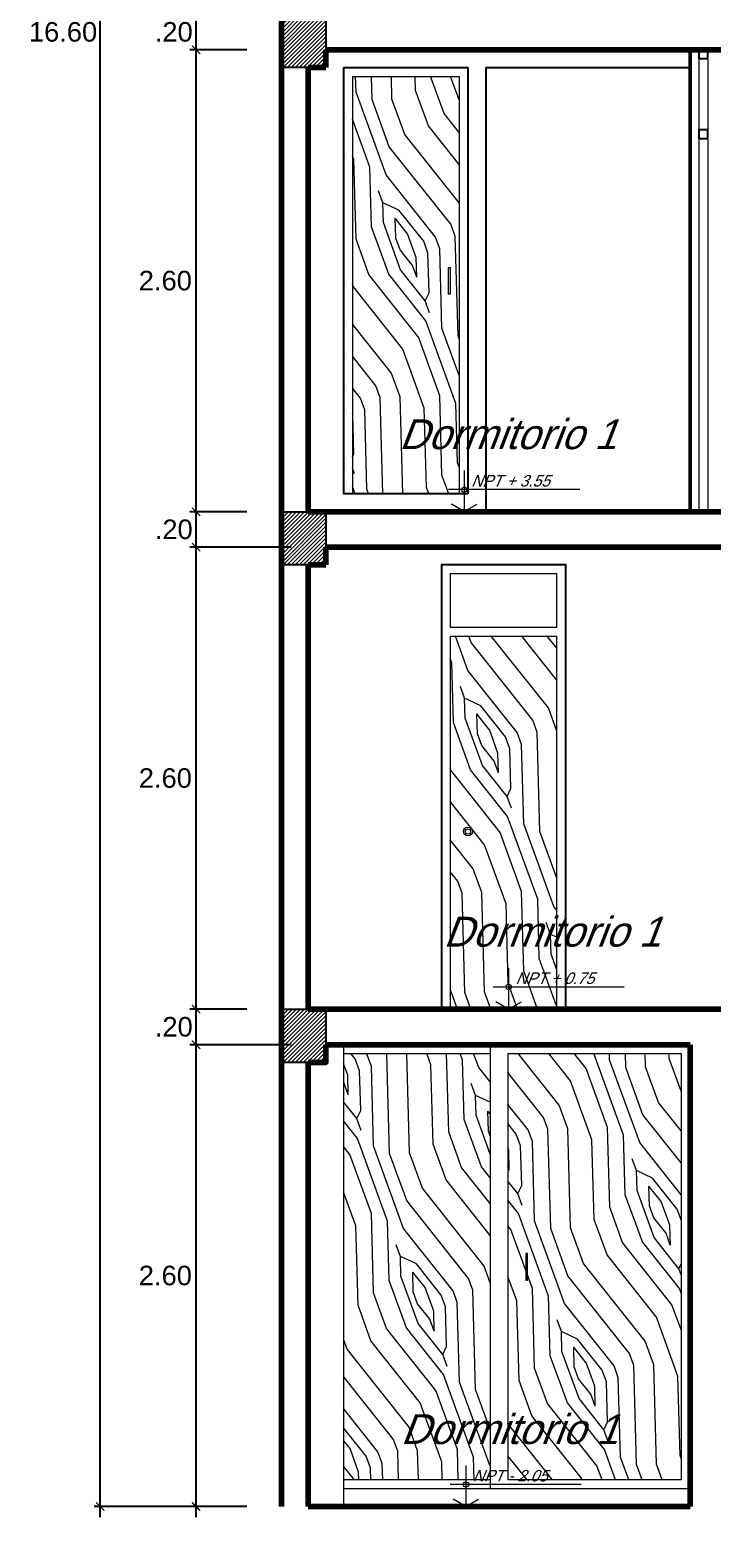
# Model space of a CAD drawing. Header units: millimetres. Extents: x 3779 to 7711, y 1445 to 3132.
# Drawn here: x 3990.22 to 3994.06, y 1470.41 to 1478.78 of the extents above; entities that cross this region are included whole.
import ezdxf

# ---------------------------------------------------------------- set-up
doc = ezdxf.new("R2010")
doc.units = ezdxf.units.MM
doc.header["$PDMODE"] = 3
for name, color, linetype, lineweight in [('cotas', 7, 'Continuous', 5), ('pluma 0.0', 33, 'Continuous', 0), ('pluma 0.5', 41, 'Continuous', 5), ('pluma 1', 1, 'Continuous', 9), ('pluma 2.5', 30, 'Continuous', 25), ('pluma 5', 36, 'Continuous', 50), ('pluma 8', 98, 'Continuous', 80), ('TEXTO', 7, 'Continuous', 9), ('TEXTURAS', 35, 'Continuous', 5)]:
    doc.layers.add(name, color=color, linetype=linetype, lineweight=lineweight)
doc.styles.add('nombreambiente', font='stylu.ttf', dxfattribs={"oblique": 20})
doc.styles.get("Standard").update_dxf_attribs({"font": 'arial.ttf'})
doc.dimstyles.new('INTERIOR', dxfattribs={"dimtxt": 0.11, "dimasz": 0.0465, "dimexe": 0.0345, "dimexo": 0.195, "dimgap": 0.0295, "dimtad": 2, "dimtih": 1, "dimtoh": 1, "dimzin": 4, "dimdsep": 46, "dimtxsty": 'Standard', "dimblk": 'ARCHTICK', "dimcen": 0, "dimdle": 0.06, "dimclrd": 256, "dimclre": 256, "dimclrt": 256, "dimadec": 0, "dimazin": 0, "dimtfac": 1, "dimtmove": 0, "dimatfit": 3, "dimldrblk": 'ARCHTICK', "dimfxl": 0.0345, "dimtolj": 1, "dimtzin": 0, "dimlwe": 25, "dimarcsym": 0})
pattern_1 = [(65, (-83.5336, 46.4493), (-0.48368953, 1.32892605), [0.05, -0.95]), (155, (-83.6817, 46.9598), (-1.32892605, -0.48368953), [0.1, -0.9]), (110, (-83.6756, 46.7362), (-0.90630779, 0.42261826), [0.0707, -0.2121, 0.0707, -0.1414, 0.495, -0.42431356]), (110, (-83.5094, 46.3829), (-0.90630779, 0.42261826), [0.07071, -0.14142, 0.07071, -1.13137356]), (110, (-83.4521, 46.74234), (-0.90630779, 0.42261826), [0.07071, -1.34350356]), (110, (-83.3645, 46.8118), (-0.90630779, 0.42261826), [0.07071, -1.34350356]), (110, (-83.51854, 46.71815), (-0.90630779, 0.42261826), [0.07071, -1.34350356]), (110, (-83.585, 46.694), (-0.90630779, 0.42261826), [0.14142, -1.27279356]), (110, (-84.15906, 47.2375), (-0.90630779, 0.42261826), [0.14142, -1.27279356]), (110, (-83.67256, 46.6245), (-0.90630779, 0.42261826), [0.28284, -1.13137356]), (110, (-83.739, 46.6003), (-0.90630779, 0.42261826), [0.28284, -1.13137356]), (110, (-83.7362, 47.3162), (-0.90630779, 0.42261826), [0.28284, -1.13137356]), (110, (-83.8508, 46.5972), (-0.90630779, 0.42261826), [0.212132, -1.20208156]), (110, (-84.07124, 46.47936), (-0.90630779, 0.42261826), [0.212132, -1.20208156]), (110, (-83.93835, 46.5277), (-0.90630779, 0.42261826), [0.212132, -1.20208156]), (110, (-83.93554, 47.2436), (-0.90630779, 0.42261826), [0.3535534, -1.06066016]), (110, (-84.0231, 47.1741), (-0.90630779, 0.42261826), [0.3535534, -1.06066016]), (110, (-83.7543, 47.1591), (-0.90630779, 0.42261826), [0.49497475, -0.91923882]), (91.565051, (-83.58193, 46.5822), (0.42261826, 0.906307787), [0.1118034, -2.12426458]), (91.565051, (-83.7693, 46.89025), (0.42261826, 0.906307787), [0.1118034, -2.12426458]), (91.565051, (-83.6998, 46.80267), (0.42261826, 0.906307787), [0.1118034, -2.12426458]), (91.565051, (-83.51243, 46.49463), (0.42261826, 0.906307787), [0.2236068, -2.01246118]), (91.565051, (-83.83575, 46.86607), (0.42261826, 0.906307787), [0.3354102, -1.90065778]), (91.565051, (-83.92332, 46.79657), (0.42261826, 0.906307787), [0.4472136, -1.78885438]), (91.565051, (-84.0109, 46.72707), (0.42261826, 0.906307787), [0.4472136, -1.78885438]), (91.565051, (-84.3462, 46.7179), (0.42261826, 0.906307787), [0.4472136, -1.78885438]), (91.565051, (-84.25556, 46.67565), (0.42261826, 0.906307787), [0.559017, -1.67705098]), (91.565051, (-84.1438, 46.6787), (0.42261826, 0.906307787), [0.559017, -1.67705098]), (128.434949, (-83.63335, 46.82686), (-0.906307787, 0.42261826), [0.1118034, -2.12426458]), (128.434949, (-83.6061, 46.64865), (-0.906307787, 0.42261826), [0.1118034, -2.12426458]), (128.434949, (-83.53356, 46.4493), (-0.906307787, 0.42261826), [0.2236068, -2.01246118]), (128.434949, (-83.54272, 46.7846), (-0.906307787, 0.42261826), [0.2236068, -2.01246118]), (128.434949, (-83.5305, 46.33755), (-0.906307787, 0.42261826), [0.3354102, -1.90065778]), (128.434949, (-83.57277, 46.2469), (-0.906307787, 0.42261826), [0.4472136, -1.78885438]), (128.434949, (-83.23773, 47.08373), (-0.906307787, 0.42261826), [0.4472136, -1.78885438]), (128.434949, (-83.47628, 46.8088), (-0.906307787, 0.42261826), [0.4472136, -1.78885438]), (128.434949, (-83.30112, 46.9478), (-0.906307787, 0.42261826), [0.559017, -1.67705098]), (128.434949, (-83.3887, 46.8783), (-0.906307787, 0.42261826), [0.559017, -1.67705098])]

# ---------------------------------------------------------------- blocks, each defined once
blk = doc.blocks.new('ttryt')
at = {"layer": 'pluma 1'}
for p, q in [((1118.6396, 393.5141), (1118.6396, 393.2829)), ((1119.2894, 393.4071), (1118.5516, 393.4071)), ((1118.6396, 393.2829), (1118.5676, 393.3244)), ((1118.6396, 393.2829), (1118.7115, 393.3244))]:
    blk.add_line(p, q, dxfattribs=at)
at = {"layer": 'pluma 1', "linetype": 'Continuous'}
blk.add_circle((1118.6396, 393.4071), 0.015, dxfattribs=at)
blk = doc.blocks.new('_ArchTick')
at = {"color": 0, "linetype": 'ByBlock', "lineweight": 40, "const_width": 0.15}
blk.add_lwpolyline([(-0.5, -0.5), (0.5, 0.5)], dxfattribs=at)
blk = doc.blocks.new('*D858')
at = {"layer": 'cotas', "lineweight": 25, "transparency": 16777216}
for p, q in [((3991.6887, 1473.0708), (3991.1187, 1473.0708)), ((3991.4387, 1470.4708), (3991.1187, 1470.4708))]:
    blk.add_line(p, q, dxfattribs=at)
at = {"layer": 'cotas', "lineweight": -2, "transparency": 16777216}
blk.add_line((3991.1532, 1470.4108), (3991.1532, 1473.1308), dxfattribs=at)
at = {"layer": 'Defpoints', "color": 0, "transparency": 16777216}
for p in [(3991.1532, 1473.0708), (3991.8837, 1473.0708), (3991.6337, 1470.4708)]:
    blk.add_point(p, dxfattribs=at)
at = {"layer": 'cotas', "lineweight": -2, "transparency": 16777216, "xscale": 0.04649999999999999, "yscale": 0.04649999999999999, "zscale": 0.04649999999999999}
for p, rotation in [((3991.1532, 1473.0708), 90), ((3991.1532, 1470.4708), 270)]:
    blk.add_blockref('_ArchTick', p, dxfattribs=dict(at, rotation=rotation))
at = {"layer": 'cotas', "transparency": 16777216, "insert": (3990.9801, 1471.7708), "char_height": 0.11, "attachment_point": 5}
blk.add_mtext('\\A1;2.60', dxfattribs=at)
blk = doc.blocks.new('*D859')
at = {"layer": 'cotas', "lineweight": -2, "transparency": 16777216}
blk.add_line((3991.1532, 1473.0108), (3991.1532, 1473.3308), dxfattribs=at)
at = {"layer": 'cotas', "lineweight": 25, "transparency": 16777216}
for p, q in [((3991.4387, 1473.2708), (3991.1187, 1473.2708)), ((3991.6887, 1473.0708), (3991.1187, 1473.0708))]:
    blk.add_line(p, q, dxfattribs=at)
at = {"layer": 'Defpoints', "color": 0, "transparency": 16777216}
for p in [(3991.1532, 1473.2708), (3991.6337, 1473.2708), (3991.8837, 1473.0708)]:
    blk.add_point(p, dxfattribs=at)
at = {"layer": 'cotas', "lineweight": -2, "transparency": 16777216, "xscale": 0.04649999999999999, "yscale": 0.04649999999999999, "zscale": 0.04649999999999999}
for p, rotation in [((3991.1532, 1473.2708), 90), ((3991.1532, 1473.0708), 270)]:
    blk.add_blockref('_ArchTick', p, dxfattribs=dict(at, rotation=rotation))
at = {"layer": 'cotas', "transparency": 16777216, "insert": (3991.0275, 1473.1708), "char_height": 0.11, "attachment_point": 5}
blk.add_mtext('\\A1;.20', dxfattribs=at)
blk = doc.blocks.new('*D689')
at = {"layer": 'cotas', "lineweight": -2, "transparency": 16777216}
blk.add_line((3991.1532, 1473.2108), (3991.1532, 1475.9308), dxfattribs=at)
at = {"layer": 'cotas', "lineweight": 25, "transparency": 16777216}
for p, q in [((3991.6887, 1475.8708), (3991.1187, 1475.8708)), ((3991.4387, 1473.2708), (3991.1187, 1473.2708))]:
    blk.add_line(p, q, dxfattribs=at)
at = {"layer": 'Defpoints', "color": 0, "transparency": 16777216}
for p in [(3991.1532, 1475.8708), (3991.8837, 1475.8708), (3991.6337, 1473.2708)]:
    blk.add_point(p, dxfattribs=at)
at = {"layer": 'cotas', "lineweight": -2, "transparency": 16777216, "xscale": 0.04649999999999999, "yscale": 0.04649999999999999, "zscale": 0.04649999999999999}
for p, rotation in [((3991.1532, 1475.8708), 90), ((3991.1532, 1473.2708), 270)]:
    blk.add_blockref('_ArchTick', p, dxfattribs=dict(at, rotation=rotation))
at = {"layer": 'cotas', "transparency": 16777216, "insert": (3990.9801, 1474.5708), "char_height": 0.11, "attachment_point": 5}
blk.add_mtext('\\A1;2.60', dxfattribs=at)
blk = doc.blocks.new('*D690')
at = {"layer": 'cotas', "lineweight": -2, "transparency": 16777216}
blk.add_line((3991.1532, 1475.8108), (3991.1532, 1476.1308), dxfattribs=at)
at = {"layer": 'cotas', "lineweight": 25, "transparency": 16777216}
for p, q in [((3991.4387, 1476.0708), (3991.1187, 1476.0708)), ((3991.6887, 1475.8708), (3991.1187, 1475.8708))]:
    blk.add_line(p, q, dxfattribs=at)
at = {"layer": 'Defpoints', "color": 0, "transparency": 16777216}
for p in [(3991.1532, 1476.0708), (3991.6337, 1476.0708), (3991.8837, 1475.8708)]:
    blk.add_point(p, dxfattribs=at)
at = {"layer": 'cotas', "lineweight": -2, "transparency": 16777216, "xscale": 0.04649999999999999, "yscale": 0.04649999999999999, "zscale": 0.04649999999999999}
for p, rotation in [((3991.1532, 1476.0708), 90), ((3991.1532, 1475.8708), 270)]:
    blk.add_blockref('_ArchTick', p, dxfattribs=dict(at, rotation=rotation))
at = {"layer": 'cotas', "transparency": 16777216, "insert": (3991.0275, 1475.9708), "char_height": 0.11, "attachment_point": 5}
blk.add_mtext('\\A1;.20', dxfattribs=at)
blk = doc.blocks.new('*D691')
at = {"layer": 'cotas', "lineweight": 25, "transparency": 16777216}
for p, q in [((3991.4387, 1478.6708), (3991.1187, 1478.6708)), ((3991.4387, 1476.0708), (3991.1187, 1476.0708))]:
    blk.add_line(p, q, dxfattribs=at)
at = {"layer": 'cotas', "lineweight": -2, "transparency": 16777216}
blk.add_line((3991.1532, 1476.0108), (3991.1532, 1478.7308), dxfattribs=at)
at = {"layer": 'Defpoints', "color": 0, "transparency": 16777216}
for p in [(3991.1532, 1478.6708), (3991.6337, 1478.6708), (3991.6337, 1476.0708)]:
    blk.add_point(p, dxfattribs=at)
at = {"layer": 'cotas', "lineweight": -2, "transparency": 16777216, "xscale": 0.04649999999999999, "yscale": 0.04649999999999999, "zscale": 0.04649999999999999}
for p, rotation in [((3991.1532, 1478.6708), 90), ((3991.1532, 1476.0708), 270)]:
    blk.add_blockref('_ArchTick', p, dxfattribs=dict(at, rotation=rotation))
at = {"layer": 'cotas', "transparency": 16777216, "insert": (3990.9801, 1477.3708), "char_height": 0.11, "attachment_point": 5}
blk.add_mtext('\\A1;2.60', dxfattribs=at)
blk = doc.blocks.new('*D692')
at = {"layer": 'cotas', "lineweight": -2, "transparency": 16777216}
blk.add_line((3991.1532, 1478.6108), (3991.1532, 1478.9308), dxfattribs=at)
at = {"layer": 'cotas', "lineweight": 25, "transparency": 16777216}
for p, q in [((3991.4387, 1478.8708), (3991.1187, 1478.8708)), ((3991.4387, 1478.6708), (3991.1187, 1478.6708))]:
    blk.add_line(p, q, dxfattribs=at)
at = {"layer": 'Defpoints', "color": 0, "transparency": 16777216}
for p in [(3991.1532, 1478.8708), (3991.6337, 1478.8708), (3991.6337, 1478.6708)]:
    blk.add_point(p, dxfattribs=at)
at = {"layer": 'cotas', "lineweight": -2, "transparency": 16777216, "xscale": 0.04649999999999999, "yscale": 0.04649999999999999, "zscale": 0.04649999999999999}
for p, rotation in [((3991.1532, 1478.8708), 90), ((3991.1532, 1478.6708), 270)]:
    blk.add_blockref('_ArchTick', p, dxfattribs=dict(at, rotation=rotation))
at = {"layer": 'cotas', "transparency": 16777216, "insert": (3991.0275, 1478.7708), "char_height": 0.11, "attachment_point": 5}
blk.add_mtext('\\A1;.20', dxfattribs=at)
blk = doc.blocks.new('*D699')
at = {"layer": 'cotas', "lineweight": -2, "transparency": 16777216}
blk.add_line((3990.614, 1470.4108), (3990.614, 1487.1308), dxfattribs=at)
at = {"layer": 'cotas', "lineweight": 25, "transparency": 16777216}
for p, q in [((3991.4387, 1487.0708), (3990.5795, 1487.0708)), ((3991.4387, 1470.4708), (3990.5795, 1470.4708))]:
    blk.add_line(p, q, dxfattribs=at)
at = {"layer": 'Defpoints', "color": 0, "transparency": 16777216}
for p in [(3990.614, 1487.0708), (3991.6337, 1487.0708), (3991.6337, 1470.4708)]:
    blk.add_point(p, dxfattribs=at)
at = {"layer": 'cotas', "lineweight": -2, "transparency": 16777216, "xscale": 0.04649999999999999, "yscale": 0.04649999999999999, "zscale": 0.04649999999999999}
for p, rotation in [((3990.614, 1487.0708), 90), ((3990.614, 1470.4708), 270)]:
    blk.add_blockref('_ArchTick', p, dxfattribs=dict(at, rotation=rotation))
at = {"layer": 'cotas', "transparency": 16777216, "insert": (3990.4043, 1478.7708), "char_height": 0.11, "attachment_point": 5}
blk.add_mtext('\\A1;16.60', dxfattribs=at)

msp = doc.modelspace()

# ---------------------------------------------------------------- hatches: boundary and pattern name
at = {"layer": 'pluma 0.0'}
h = msp.add_hatch(dxfattribs=at)
h.set_pattern_fill('WOODFACE', color=256, angle=65, pattern_type=2)
h.set_pattern_definition([(65, (-120.6029, 46.4493), (-0.48368953, 1.32892605), [0.05, -0.95]), (155, (-120.7511, 46.9598), (-1.32892605, -0.48368953), [0.1, -0.9]), (110, (-120.745, 46.7362), (-0.90630779, 0.42261826), [0.0707, -0.2121, 0.0707, -0.1414, 0.495, -0.42431356]), (110, (-120.57876, 46.3829), (-0.90630779, 0.42261826), [0.07071, -0.14142, 0.07071, -1.13137356]), (110, (-120.5215, 46.74234), (-0.90630779, 0.42261826), [0.07071, -1.34350356]), (110, (-120.4339, 46.8118), (-0.90630779, 0.42261826), [0.07071, -1.34350356]), (110, (-120.5879, 46.71815), (-0.90630779, 0.42261826), [0.07071, -1.34350356]), (110, (-120.6544, 46.694), (-0.90630779, 0.42261826), [0.14142, -1.27279356]), (110, (-121.22844, 47.2375), (-0.90630779, 0.42261826), [0.14142, -1.27279356]), (110, (-120.74194, 46.6245), (-0.90630779, 0.42261826), [0.28284, -1.13137356]), (110, (-120.8084, 46.6003), (-0.90630779, 0.42261826), [0.28284, -1.13137356]), (110, (-120.8056, 47.3162), (-0.90630779, 0.42261826), [0.28284, -1.13137356]), (110, (-120.92015, 46.5972), (-0.90630779, 0.42261826), [0.212132, -1.20208156]), (110, (-121.1406, 46.47936), (-0.90630779, 0.42261826), [0.212132, -1.20208156]), (110, (-121.0077, 46.5277), (-0.90630779, 0.42261826), [0.212132, -1.20208156]), (110, (-121.0049, 47.2436), (-0.90630779, 0.42261826), [0.3535534, -1.06066016]), (110, (-121.0925, 47.1741), (-0.90630779, 0.42261826), [0.3535534, -1.06066016]), (110, (-120.82366, 47.1591), (-0.90630779, 0.42261826), [0.49497475, -0.91923882]), (91.565051, (-120.6513, 46.5822), (0.42261826, 0.906307787), [0.1118034, -2.12426458]), (91.565051, (-120.8387, 46.89025), (0.42261826, 0.906307787), [0.1118034, -2.12426458]), (91.565051, (-120.7692, 46.80267), (0.42261826, 0.906307787), [0.1118034, -2.12426458]), (91.565051, (-120.5818, 46.49463), (0.42261826, 0.906307787), [0.2236068, -2.01246118]), (91.565051, (-120.90513, 46.86607), (0.42261826, 0.906307787), [0.3354102, -1.90065778]), (91.565051, (-120.9927, 46.79657), (0.42261826, 0.906307787), [0.4472136, -1.78885438]), (91.565051, (-121.0803, 46.72707), (0.42261826, 0.906307787), [0.4472136, -1.78885438]), (91.565051, (-121.41557, 46.7179), (0.42261826, 0.906307787), [0.4472136, -1.78885438]), (91.565051, (-121.32494, 46.67565), (0.42261826, 0.906307787), [0.559017, -1.67705098]), (91.565051, (-121.21317, 46.6787), (0.42261826, 0.906307787), [0.559017, -1.67705098]), (128.434949, (-120.70273, 46.82686), (-0.906307787, 0.42261826), [0.1118034, -2.12426458]), (128.434949, (-120.6755, 46.64865), (-0.906307787, 0.42261826), [0.1118034, -2.12426458]), (128.434949, (-120.60294, 46.4493), (-0.906307787, 0.42261826), [0.2236068, -2.01246118]), (128.434949, (-120.6121, 46.7846), (-0.906307787, 0.42261826), [0.2236068, -2.01246118]), (128.434949, (-120.5999, 46.33755), (-0.906307787, 0.42261826), [0.3354102, -1.90065778]), (128.434949, (-120.64215, 46.2469), (-0.906307787, 0.42261826), [0.4472136, -1.78885438]), (128.434949, (-120.3071, 47.08373), (-0.906307787, 0.42261826), [0.4472136, -1.78885438]), (128.434949, (-120.54566, 46.8088), (-0.906307787, 0.42261826), [0.4472136, -1.78885438]), (128.434949, (-120.3705, 46.9478), (-0.906307787, 0.42261826), [0.559017, -1.67705098]), (128.434949, (-120.4581, 46.8783), (-0.906307787, 0.42261826), [0.559017, -1.67705098])])
h.paths.add_polyline_path([(3992.0337, 1476.1708), (3992.6337, 1476.1708), (3992.6337, 1478.5208), (3992.0337, 1478.5208)])
h.paths.add_polyline_path([(3992.5737, 1477.4458), (3992.5837, 1477.4458), (3992.5837, 1477.2958), (3992.5737, 1477.2958)], flags=16)
h = msp.add_hatch(dxfattribs=at)
h.set_pattern_fill('WOODFACE', color=256, angle=65, pattern_type=2)
h.set_pattern_definition(pattern_1)
h.paths.add_polyline_path([(3993.1837, 1475.3708), (3992.5837, 1475.3708), (3992.5837, 1473.2708), (3993.1837, 1473.2708)])
h.paths.add_polyline_path([(3992.6587, 1474.2708, -1), (3992.7087, 1474.2708, -1)], flags=16)
h.paths.add_polyline_path([(3992.6687, 1474.2708, -1), (3992.6987, 1474.2708, -1)], flags=0)
h = msp.add_hatch(dxfattribs=at)
h.set_pattern_fill('WOODFACE', color=256, angle=65, pattern_type=2)
h.set_pattern_definition(pattern_1)
h.paths.add_polyline_path([(3992.8087, 1473.0208), (3991.9837, 1473.0208), (3991.9837, 1470.6208), (3992.8087, 1470.6208)])
h.paths.add_polyline_path([(3992.9087, 1470.6208), (3993.8837, 1470.6208), (3993.8837, 1473.0208), (3992.9087, 1473.0208)])
at = {"layer": 'TEXTURAS'}
h = msp.add_hatch(dxfattribs=at)
h.set_pattern_fill('LINE', color=256, scale=0.005, angle=45)
h.set_pattern_definition([(45, (-166.008809, 130.571114), (-0.01122532015, 0.01122532015), [])])
h.paths.add_polyline_path([(3991.8837, 1478.8708), (3991.7837, 1478.8708), (3991.6337, 1478.8708), (3991.6337, 1478.5708), (3991.8837, 1478.5708), (3991.8837, 1478.6708)])
h = msp.add_hatch(dxfattribs=at)
h.set_pattern_fill('LINE', color=256, scale=0.005, angle=45)
h.set_pattern_definition([(45, (-166.008809, 127.771114), (-0.01122532015, 0.01122532015), [])])
h.paths.add_polyline_path([(3991.8837, 1476.0708), (3991.7837, 1476.0708), (3991.6337, 1476.0708), (3991.6337, 1475.7708), (3991.8837, 1475.7708), (3991.8837, 1475.8708)])
h = msp.add_hatch(dxfattribs=at)
h.set_pattern_fill('LINE', color=256, scale=0.005, angle=45)
h.set_pattern_definition([(45, (-166.008809, 124.971114), (-0.01122532015, 0.01122532015), [])])
h.paths.add_polyline_path([(3991.8837, 1473.2708), (3991.7837, 1473.2708), (3991.6337, 1473.2708), (3991.6337, 1472.9708), (3991.8837, 1472.9708), (3991.8837, 1473.0708)])

# ---------------------------------------------------------------- linework, layer by layer
at = {"layer": 'pluma 0.5'}
msp.add_line((3993.9337, 1470.5708), (3991.9837, 1470.5708), dxfattribs=at)
at = {"layer": 'pluma 1'}
for p, q in [((3993.9837, 1478.6708), (3993.9837, 1476.0708)), ((3994.0337, 1478.6708), (3994.0337, 1476.0708)), ((3992.0337, 1478.5208), (3992.0337, 1476.1708)), ((3992.0337, 1478.5208), (3992.6337, 1478.5208)), ((3992.6337, 1478.5208), (3992.6337, 1476.1708)), ((3992.5837, 1475.4208), (3993.1837, 1475.4208)), ((3992.5837, 1475.3708), (3993.1837, 1475.3708)), ((3991.9837, 1473.0708), (3991.9837, 1470.4708)), ((3992.8087, 1473.0708), (3992.8087, 1470.5708)), ((3992.9087, 1473.0208), (3992.9087, 1470.6208))]:
    msp.add_line(p, q, dxfattribs=at)
for points in [[(3992.5837, 1477.2958), (3992.5737, 1477.2958), (3992.5737, 1477.4458), (3992.5837, 1477.4458)], [(3993.0087, 1471.7458), (3993.0187, 1471.7458), (3993.0187, 1471.8958), (3993.0087, 1471.8958)]]:
    msp.add_lwpolyline(points, close=True, dxfattribs=at)
for points in [[(3993.1837, 1475.4208), (3993.1837, 1475.7208), (3992.5837, 1475.7208), (3992.5837, 1475.4208)], [(3992.5837, 1475.3708), (3992.5837, 1473.2708), (3993.1837, 1473.2708), (3993.1837, 1475.3708)], [(3991.9837, 1473.0208), (3992.8087, 1473.0208)], [(3992.9087, 1473.0208), (3993.8837, 1473.0208), (3993.8837, 1470.6208), (3992.9087, 1470.6208)], [(3992.8087, 1470.6208), (3991.9837, 1470.6208)]]:
    msp.add_lwpolyline(points, dxfattribs=at)
for radius in [0.025, 0.015]:
    msp.add_circle((3992.6837, 1474.2708), radius, dxfattribs=at)
at = {"layer": 'pluma 2.5'}
for p, q in [((3991.9837, 1478.5708), (3991.9837, 1476.1708)), ((3991.9837, 1478.5708), (3992.6837, 1478.5708)), ((3992.6837, 1478.5708), (3992.6837, 1476.1708)), ((3992.7837, 1478.5708), (3993.9337, 1478.5708)), ((3992.7837, 1478.5708), (3992.7837, 1476.0708)), ((3992.6837, 1476.1708), (3991.9837, 1476.1708))]:
    msp.add_line(p, q, dxfattribs=at)
for points in [[(3991.8837, 1478.5708), (3991.6337, 1478.5708), (3991.6337, 1478.8708), (3991.8837, 1478.8708)], [(3994.0337, 1478.6708), (3993.9837, 1478.6708), (3993.9837, 1478.6208), (3994.0337, 1478.6208)], [(3994.0337, 1478.2208), (3993.9837, 1478.2208), (3993.9837, 1478.1708), (3994.0337, 1478.1708)], [(3991.8837, 1475.7708), (3991.6337, 1475.7708), (3991.6337, 1476.0708), (3991.8837, 1476.0708)], [(3992.5337, 1473.2708), (3993.2337, 1473.2708), (3993.2337, 1475.7708), (3992.5337, 1475.7708)], [(3991.8837, 1472.9708), (3991.6337, 1472.9708), (3991.6337, 1473.2708), (3991.8837, 1473.2708)]]:
    msp.add_lwpolyline(points, close=True, dxfattribs=at)
at = {"layer": 'pluma 5'}
msp.add_line((3993.9337, 1478.6708), (3993.9337, 1476.0708), dxfattribs=at)
at = {"layer": 'pluma 8'}
for p, q in [((3991.6337, 1487.0708), (3991.6337, 1470.4708)), ((3994.9837, 1478.6708), (3991.8837, 1478.6708)), ((3991.8837, 1478.5708), (3991.8837, 1478.6708)), ((3991.7837, 1478.5708), (3991.7837, 1476.0708)), ((3991.7837, 1478.5708), (3991.8837, 1478.5708)), ((3994.9837, 1476.0708), (3991.7837, 1476.0708)), ((3994.9837, 1475.8708), (3991.8837, 1475.8708)), ((3991.8837, 1475.7708), (3991.8837, 1475.8708)), ((3991.7837, 1475.7708), (3991.7837, 1473.2708)), ((3991.7837, 1475.7708), (3991.8837, 1475.7708)), ((3993.9337, 1473.0708), (3991.8837, 1473.0708)), ((3993.9337, 1473.0708), (3993.9337, 1470.4708)), ((3991.7837, 1472.9708), (3991.7837, 1470.4708)), ((3993.9337, 1470.4708), (3991.7837, 1470.4708))]:
    msp.add_line(p, q, dxfattribs=at)
for points in [[(3991.7837, 1473.2708), (3995.2337, 1473.2708)], [(3991.7837, 1472.9708), (3991.8837, 1472.9708), (3991.8837, 1473.0708)]]:
    msp.add_lwpolyline(points, dxfattribs=at)

# ---------------------------------------------------------------- block references
at = {"layer": 'pluma 1', "linetype": 'Continuous'}
for p in [(2874.0232, 1082.788), (2874.2731, 1079.988), (2874.0323, 1077.188)]:
    msp.add_blockref('ttryt', p, dxfattribs=at)

# ---------------------------------------------------------------- texts
at = {"layer": 'TEXTO', "attachment_point": 1, "style": 'nombreambiente'}
for s, insert, char_height, width in [('{\\Q21;Dormitorio 1}', (3992.2946, 1476.5907), 0.168, 1.67738), ('{\\Q23;NPT + 3.55}', (3992.7008, 1476.2772), 0.065, 0.790868), ('{\\Q21;Dormitorio 1}', (3992.5446, 1473.7907), 0.168, 1.67738), ('{\\Q23;NPT + 0.75}', (3992.9508, 1473.4772), 0.065, 0.790868), ('{\\Q21;Dormitorio 1}', (3992.3038, 1470.9907), 0.168, 1.67738), ('{\\Q23;NPT - 2.05}', (3992.71, 1470.6772), 0.065, 0.790868)]:
    msp.add_mtext(s, dxfattribs=dict(at, insert=insert, char_height=char_height, width=width))

# ---------------------------------------------------------------- dimensions: what is measured, and where the dimension line sits
at = {"layer": 'cotas'}
for base, p2, picture, middle in [((3990.614, 1487.0708), (3991.6337, 1487.0708), '*D699', (3990.4043, 1478.7708)), ((3991.1532, 1473.0708), (3991.8837, 1473.0708), '*D858', (3990.9801, 1471.7708))]:
    dim = msp.add_linear_dim(base=base, p1=(3991.6337, 1470.4708), p2=p2, angle=90, dimstyle='INTERIOR', dxfattribs=at)
    dim.commit()
    dim.dimension.update_dxf_attribs({"geometry": picture, "text_midpoint": middle})
for base, p1, p2, picture, middle in [((3991.1532, 1478.8708), (3991.6337, 1478.6708), (3991.6337, 1478.8708), '*D692', (3991.0275, 1478.7708)), ((3991.1532, 1478.6708), (3991.6337, 1476.0708), (3991.6337, 1478.6708), '*D691', (3990.9801, 1477.3708)), ((3991.1532, 1476.0708), (3991.8837, 1475.8708), (3991.6337, 1476.0708), '*D690', (3991.0275, 1475.9708)), ((3991.1532, 1475.8708), (3991.6337, 1473.2708), (3991.8837, 1475.8708), '*D689', (3990.9801, 1474.5708)), ((3991.1532, 1473.2708), (3991.8837, 1473.0708), (3991.6337, 1473.2708), '*D859', (3991.0275, 1473.1708))]:
    dim = msp.add_linear_dim(base=base, p1=p1, p2=p2, angle=90, dimstyle='INTERIOR', override={"dimtmove": 1}, dxfattribs=at)
    dim.commit()
    dim.dimension.update_dxf_attribs({"geometry": picture, "text_midpoint": middle})

doc.saveas('drawing.dxf')
